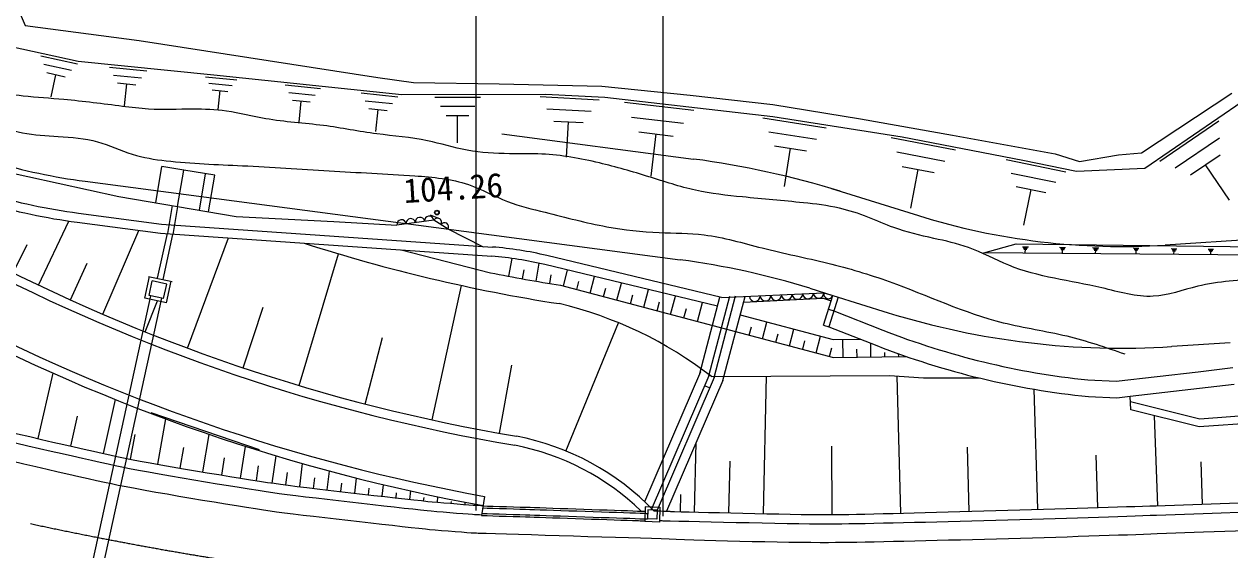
# Model space of a CAD drawing. Units: millimetres, scale not verified. Extents: x 40000 to 680000, y 20000 to 380000.
# Drawn here: x 325099 to 390356, y 290872 to 319312 of the extents above; entities that cross this region are included whole.
import ezdxf
from ezdxf.enums import TextEntityAlignment as Align

# ---------------------------------------------------------------- set-up
doc = ezdxf.new("R2010")
doc.units = ezdxf.units.MM
doc.header["$LTSCALE"] = 1000
doc.linetypes.add('CHAIN', pattern=[18.5, 12, -1.5, 3.5, -1.5])
for name, color, linetype, lineweight in [('M-BGD', 7, 'Continuous', 13), ('M-BMK', 2, 'CHAIN', 13), ('M-STR-HTXT', 7, 'Continuous', 13), ('M-STR-STRC', 7, 'Continuous', 13)]:
    doc.layers.add(name, color=color, linetype=linetype, lineweight=lineweight)
doc.styles.add('ＭＳ ゴシック', font='')
doc.styles.get('ＭＳ ゴシック').set_extended_font_data('MS Gothic')

msp = doc.modelspace()

# ---------------------------------------------------------------- linework, layer by layer
at = {"layer": 'M-BGD'}
for p, q in [((323753, 322473), (325161, 319245)), ((325161, 319245), (331328, 318420)), ((323544, 318286), (328024, 317306)), ((331328, 318420), (344251, 316420)), ((325997, 317594), (327993, 317157)), ((328024, 317306), (335373, 316578)), ((326160, 317143), (327658, 316815)), ((326324, 316687), (327319, 316469)), ((326560, 315380), (326821, 316578)), ((329722, 316983), (331738, 316788)), ((329934, 316556), (331446, 316409)), ((335373, 316578), (345535, 315508)), ((330146, 316128), (331154, 316030)), ((330527, 314899), (330650, 316079)), ((334924, 316469), (336612, 316303)), ((335101, 316115), (336366, 315988)), ((339219, 316024), (341136, 315822)), ((344251, 316420), (346170, 316153)), ((346170, 316153), (350800, 316081)), ((350800, 316081), (356359, 315963)), ((356359, 315963), (361144, 315463)), ((335279, 315755), (336120, 315672)), ((335600, 314698), (335702, 315716)), ((339420, 315616), (340857, 315465)), ((339616, 315202), (340579, 315102)), ((343349, 315589), (345326, 315381)), ((345535, 315508), (353318, 315528)), ((347321, 315364), (349790, 315367)), ((353030, 315393), (356227, 315225)), ((353318, 315528), (356527, 315357)), ((356527, 315357), (365615, 314312)), ((361144, 315463), (365621, 314969)), ((385578, 312349), (390455, 315576)), ((339976, 314002), (340100, 315152)), ((343556, 315166), (345038, 315012)), ((343758, 314743), (344751, 314639)), ((344130, 313503), (344257, 314693)), ((347632, 314873), (349485, 314872)), ((353397, 314734), (355794, 314607)), ((357593, 315085), (361342, 314651)), ((365621, 314969), (370373, 314185)), ((385745, 311518), (391025, 315124)), ((347938, 314376), (349176, 314377)), ((348561, 312896), (348559, 314379)), ((353763, 314071), (355361, 313989)), ((354461, 312110), (354562, 314030)), ((357978, 314282), (360789, 313955)), ((365079, 314241), (368514, 313703)), ((365615, 314312), (372617, 313212)), ((370373, 314185), (375336, 313310)), ((386556, 311896), (389752, 314073)), ((350948, 313384), (361325, 312015)), ((358359, 313479), (360231, 313259)), ((359038, 311091), (359297, 313372)), ((365402, 313490), (367977, 313083)), ((375336, 313310), (380899, 312293)), ((365719, 312733), (367439, 312464)), ((366256, 310537), (366579, 312601)), ((372019, 313174), (375497, 312503)), ((372617, 313212), (379148, 311952)), ((387395, 311532), (389788, 313164)), ((372323, 312396), (374929, 311891)), ((378249, 311982), (381471, 311325)), ((379148, 311952), (382046, 311361)), ((380899, 312293), (382209, 311886)), ((382209, 311886), (384320, 312248)), ((384320, 312248), (385578, 312349)), ((388229, 311163), (389825, 312249)), ((321481, 311918), (330233, 309984)), ((332224, 309647), (332558, 311619)), ((333741, 311418), (332558, 311619)), ((333407, 309446), (333741, 311418)), ((335417, 311135), (333741, 311418)), ((372622, 311613), (374360, 311280)), ((373087, 309358), (373494, 311447)), ((382046, 311361), (385745, 311518)), ((390333, 309791), (389027, 311709)), ((328403, 310811), (347400, 308305)), ((334590, 309246), (334924, 311218)), ((335083, 309163), (335417, 311135)), ((378520, 311257), (380935, 310766)), ((330233, 309984), (336576, 308910)), ((368800, 310414), (373503, 308952)), ((378790, 310533), (380399, 310202)), ((379201, 308434), (379597, 310367)), ((333111, 309496), (332857, 307993)), ((333407, 309446), (333152, 307936)), ((328035, 309092), (332531, 308499)), ((336576, 308910), (341860, 308636)), ((347276, 308711), (345274, 308441)), ((347075, 309001), (347620, 308777)), ((348042, 308223), (347276, 308711)), ((325872, 305198), (327522, 308658)), ((327970, 308596), (332481, 308001)), ((329363, 303616), (331314, 308155)), ((332531, 308499), (350440, 307254)), ((341860, 308636), (345274, 308441)), ((347400, 308305), (360605, 306562)), ((349969, 307241), (348042, 308223)), ((398436, 308100), (386853, 307359)), ((324511, 305861), (325273, 307397)), ((332324, 305561), (332857, 307993)), ((332481, 308001), (350404, 306755)), ((332617, 305497), (333152, 307936)), ((333949, 301780), (336164, 307745)), ((377042, 306941), (378788, 307423)), ((378788, 307423), (397306, 307198)), ((339982, 299760), (342113, 306887)), ((345506, 307096), (350338, 305862)), ((362839, 304518), (353395, 306791)), ((398373, 306765), (377042, 306941)), ((379128, 307267), (379449, 307262)), ((379167, 307205), (379408, 307200)), ((379206, 307137), (379367, 307137)), ((379283, 306946), (379286, 307137)), ((381143, 307242), (381464, 307237)), ((381182, 307179), (381423, 307174)), ((381222, 307112), (381382, 307112)), ((381299, 306921), (381302, 307112)), ((382928, 307223), (383259, 307218)), ((382972, 307155), (383218, 307155)), ((383012, 307087), (383172, 307087)), ((383089, 306892), (383092, 307087)), ((385144, 307195), (385435, 307193)), ((385183, 307137), (385398, 307135)), ((385216, 307079), (385362, 307078)), ((385287, 306903), (385291, 307079)), ((387184, 307171), (387480, 307164)), ((387223, 307113), (387444, 307107)), ((387257, 307050), (387407, 307049)), ((387328, 306869), (387332, 307050)), ((389185, 307145), (389466, 307142)), ((389218, 307092), (389434, 307090)), ((389252, 307034), (389397, 307033)), ((389323, 306863), (389327, 307033)), ((327610, 304390), (328515, 306388)), ((351332, 305669), (351514, 306638)), ((352809, 305405), (352975, 306375)), ((362632, 304053), (353278, 306305)), ((331628, 304485), (331884, 305657)), ((331836, 305668), (333106, 305390)), ((331866, 304638), (332037, 305419)), ((332819, 305248), (332037, 305419)), ((332800, 304228), (333057, 305400)), ((352070, 305534), (352157, 306019)), ((353549, 305282), (353624, 305744)), ((354286, 305148), (354514, 306008)), ((355736, 304764), (355972, 305657)), ((332647, 304466), (332819, 305248)), ((347182, 297901), (348769, 305176)), ((354129, 305189), (362984, 302846)), ((355011, 304956), (355127, 305394)), ((356461, 304572), (356581, 305027)), ((357186, 304380), (357431, 305305)), ((358636, 303997), (358890, 304954)), ((362839, 304518), (368389, 304782)), ((367627, 305031), (368866, 304634)), ((368389, 304782), (368866, 304634)), ((327833, 285763), (331964, 304616)), ((328419, 285636), (332550, 304488)), ((332800, 304228), (331628, 304485)), ((331645, 302669), (332312, 304335)), ((332647, 304466), (331866, 304638)), ((357911, 304189), (358036, 304659)), ((359361, 303805), (359490, 304292)), ((360086, 303613), (360348, 304603)), ((361537, 303229), (361807, 304252)), ((361668, 300410), (362759, 304537)), ((362154, 300293), (363293, 304597)), ((362438, 300195), (363606, 304608)), ((362912, 300031), (364115, 304579)), ((364035, 304274), (368350, 304480)), ((368350, 304480), (368777, 304347)), ((368366, 303026), (368866, 304634)), ((369152, 304545), (368652, 302935)), ((368866, 304634), (371870, 303700)), ((336949, 300721), (338045, 303993)), ((360811, 303421), (360945, 303924)), ((363851, 303580), (368893, 302246)), ((368633, 303886), (368920, 303797)), ((368920, 303797), (371570, 302760)), ((354421, 296220), (357272, 303157)), ((362984, 302846), (368904, 301280)), ((364338, 302488), (364457, 302938)), ((365063, 302296), (365301, 303196)), ((366513, 301913), (366751, 302813)), ((368366, 303026), (368653, 302937)), ((368652, 302935), (371243, 301923)), ((343564, 298762), (344494, 302365)), ((365788, 302104), (365907, 302554)), ((367238, 301721), (367357, 302171)), ((367963, 301529), (368201, 302429)), ((368893, 302246), (370358, 302268)), ((369431, 301288), (369416, 302254)), ((368688, 301337), (368809, 301795)), ((370181, 301299), (370174, 301725)), ((370931, 301311), (370919, 302049)), ((371680, 301323), (371677, 301543)), ((390378, 302073), (387205, 301870)), ((350833, 297177), (351490, 300855)), ((368904, 301280), (372823, 301340)), ((372430, 301334), (372428, 301479)), ((325860, 296890), (326678, 300424)), ((361699, 300501), (358680, 293479)), ((362154, 300293), (359035, 293039)), ((362438, 300195), (359356, 293028)), ((362296, 300244), (371935, 300296)), ((365112, 292832), (365274, 300260)), ((371935, 300296), (373779, 300170)), ((372541, 292855), (372352, 300268)), ((384197, 300005), (388632, 300497)), ((388632, 300497), (390524, 300735)), ((362912, 300031), (359874, 292965)), ((362197, 299633), (361921, 299752)), ((373779, 300170), (376782, 300175)), ((379954, 293065), (379760, 299560)), ((382666, 300064), (384197, 300005)), ((384952, 299186), (390591, 299837)), ((329398, 296085), (330044, 299002)), ((382704, 299162), (384231, 299103)), ((384231, 299103), (384952, 299186)), ((384998, 298443), (384952, 299186)), ((388722, 297948), (384970, 298887)), ((337831, 296276), (331976, 298287)), ((388685, 297520), (384998, 298443)), ((395420, 298425), (388722, 297948)), ((327628, 296483), (327996, 298096)), ((332329, 295507), (332764, 297954)), ((386449, 293258), (386277, 298123)), ((395440, 298001), (388685, 297520)), ((330860, 295777), (331118, 297121)), ((334778, 295086), (335118, 297118)), ((333553, 295294), (333745, 296414)), ((336811, 294753), (337086, 296469)), ((361373, 292920), (361462, 296660)), ((368827, 292779), (368807, 296490)), ((376248, 292956), (376148, 296433)), ((335794, 294918), (335947, 295855)), ((338528, 294487), (338743, 295956)), ((363242, 292875), (363310, 295667)), ((383201, 293162), (383116, 296003)), ((388881, 293344), (388801, 295627)), ((337669, 294617), (337793, 295413)), ((339271, 294385), (339359, 295065)), ((340015, 294291), (340169, 295539)), ((341504, 294112), (341625, 295137)), ((340759, 294200), (340828, 294769)), ((342249, 294025), (342302, 294485)), ((342994, 293939), (343088, 294756)), ((344484, 293770), (344555, 294397)), ((343739, 293854), (343780, 294215)), ((345230, 293686), (345260, 293957)), ((345975, 293604), (346026, 294060)), ((346721, 293521), (346741, 293710)), ((347467, 293448), (347493, 293746)), ((350024, 293767), (349849, 292731)), ((360623, 292938), (360644, 293873)), ((386364, 293255), (413786, 294222)), ((348215, 293386), (348223, 293492)), ((348962, 293328), (348972, 293453)), ((358712, 293200), (358684, 292400)), ((359511, 293172), (358712, 293200)), ((358857, 293045), (358839, 292545)), ((359356, 293028), (358857, 293045)), ((359356, 293028), (359339, 292528)), ((359512, 293177), (359484, 292373)), ((388902, 292844), (408890, 293549)), ((359484, 292373), (358684, 292400)), ((359339, 292528), (358839, 292545)), ((386382, 292755), (388902, 292844))]:
    msp.add_line(p, q, dxfattribs=at)
for radius in [125, 100]:
    msp.add_circle((347443, 309118), radius, dxfattribs=at)
for centre, radius, start, end in [((355079, 264675), 47750, 72.72743, 82.48425), ((332686, 343280), 32750, 253.55745, 262.48425), ((332254, 341065), 32250, 253.55745, 262.48425), ((332254, 341065), 32750, 253.55745, 262.48425), ((345524, 308475), 252, 7.68698, 187.68698), ((346024, 308542), 252, 7.68698, 187.68698), ((346525, 308610), 252, 7.68698, 187.68698), ((347025, 308678), 252, 7.68698, 187.68698), ((347467, 308589), 227, 327.50803, 147.50803), ((384489, 344283), 37000, 252.72743, 273.66357), ((347851, 308345), 227, 327.50803, 147.50803), ((367958, 393618), 90500, 252.17879, 261.16253), ((368065, 393650), 98000, 242.1563, 260.41095), ((349065, 288807), 17998, 76.46394, 85.73256), ((349065, 288807), 18498, 76.46394, 85.73653), ((368065, 393650), 98500, 242.1563, 260.40765), ((355079, 264675), 42250, 72.72743, 82.48425), ((368033, 394615), 90500, 258.72462, 261.16253), ((367524, 304741), 288, 182.74652, 2.74652), ((368100, 304768), 288, 182.74652, 2.74652), ((368627, 304708), 250, 162.72743, 342.72743), ((349098, 283271), 21500, 52.13236, 76.67254), ((364642, 304603), 288, 182.74652, 2.74652), ((365219, 304630), 288, 182.74652, 2.74652), ((365795, 304658), 288, 182.74652, 2.74652), ((366371, 304685), 288, 182.74652, 2.74652), ((366948, 304713), 288, 182.74652, 2.74652), ((368065, 393650), 102000, 242.1563, 259.76456), ((368065, 393650), 101500, 242.1563, 259.76138), ((384489, 344283), 42500, 252.72743, 273.66357), ((387060, 342336), 42500, 248.62573, 264.06577), ((387042, 342345), 43400, 248.65174, 264.26338), ((349098, 283271), 14000, 43.95736, 79.12312), ((349098, 283271), 13500, 45.90883, 79.09952)]:
    msp.add_arc(centre, radius, start, end, dxfattribs=at)
for points, knots in [([(404580, 318160), (404329, 317854), (404079, 317549), (403887, 317208), (403708, 316889), (403579, 316540), (403478, 316185), (403316, 315617), (403222, 315035), (403148, 314450), (403029, 313508), (402961, 312559), (402763, 311627), (402617, 310939), (402401, 310260), (402064, 309642), (401744, 309055), (401316, 308523), (400814, 308078), (400490, 307790), (400135, 307539), (399759, 307330), (399161, 306999), (398509, 306776), (397853, 306569), (396920, 306274), (395981, 306010), (395025, 305843), (394046, 305672), (393048, 305603), (392052, 305540), (390898, 305468), (389746, 305405), (388614, 305130), (387807, 304935), (387011, 304631), (386207, 304587), (385288, 304537), (384357, 304825), (383424, 305044), (381708, 305448), (379980, 305622), (378388, 306267), (377655, 306565), (376951, 306962), (376204, 307231), (375598, 307449), (374963, 307582), (374330, 307722), (373599, 307882), (372870, 308051), (372170, 308303), (371697, 308473), (371238, 308682), (370769, 308867), (370264, 309065), (369748, 309235), (369221, 309356), (368581, 309503), (367927, 309579), (367273, 309647), (366174, 309762), (365078, 309854), (363979, 309963), (363128, 310048), (362275, 310144), (361442, 310326), (360583, 310514), (359744, 310795), (358903, 311058), (358020, 311334), (357134, 311590), (356233, 311803), (355211, 312045), (354170, 312230), (353125, 312282), (352540, 312311), (351955, 312298), (351367, 312303), (350600, 312310), (349830, 312347), (349079, 312487), (348354, 312622), (347645, 312853), (346922, 313003), (346023, 313191), (345101, 313254), (344189, 313376), (343222, 313505), (342266, 313700), (341299, 313826), (340260, 313960), (339208, 314014), (338176, 314196), (337464, 314321), (336762, 314506), (336047, 314606), (335451, 314689), (334846, 314712), (334241, 314711), (333437, 314709), (332634, 314665), (331834, 314713), (331361, 314742), (330888, 314803), (330416, 314864), (329360, 315000), (328306, 315136), (327249, 315231), (326516, 315297), (325782, 315343), (325048, 315420), (324494, 315478), (323941, 315553), (323405, 315686), (322620, 315881), (321873, 316198), (321101, 316476), (320653, 316637), (320196, 316786), (319808, 317046), (319597, 317188), (319406, 317362), (319194, 317507), (318870, 317727), (318497, 317878), (318124, 317982), (317687, 318105), (317251, 318164), (316784, 318268), (316187, 318401), (315540, 318606), (315237, 319083), (315134, 319245), (315071, 319438), (315008, 319632)], [0, 0, 0, 0, 1, 1, 1, 2, 2, 2, 3, 3, 3, 4, 4, 4, 5, 5, 5, 6, 6, 6, 7, 7, 7, 8, 8, 8, 9, 9, 9, 10, 10, 10, 11, 11, 11, 12, 12, 12, 13, 13, 13, 14, 14, 14, 15, 15, 15, 16, 16, 16, 17, 17, 17, 18, 18, 18, 19, 19, 19, 20, 20, 20, 21, 21, 21, 22, 22, 22, 23, 23, 23, 24, 24, 24, 25, 25, 25, 26, 26, 26, 27, 27, 27, 28, 28, 28, 29, 29, 29, 30, 30, 30, 31, 31, 31, 32, 32, 32, 33, 33, 33, 34, 34, 34, 35, 35, 35, 36, 36, 36, 37, 37, 37, 38, 38, 38, 39, 39, 39, 40, 40, 40, 41, 41, 41, 42, 42, 42, 43, 43, 43, 44, 44, 44, 45, 45, 45, 45]), ([(310225, 316662), (311128, 316682), (312032, 316702), (312945, 316692), (313335, 316687), (313726, 316677), (314102, 316599), (314638, 316488), (315143, 316238), (315670, 316066), (316341, 315845), (317047, 315749), (317706, 315507), (318279, 315296), (318816, 314975), (319395, 314789), (319999, 314595), (320648, 314548), (321280, 314440), (321934, 314329), (322569, 314153), (323202, 313956), (323803, 313769), (324402, 313562), (325015, 313438), (325647, 313310), (326296, 313269), (326947, 313229), (327666, 313184), (328389, 313140), (329075, 312950), (329713, 312773), (330318, 312470), (330954, 312271), (331546, 312086), (332165, 311990), (332785, 311919), (334158, 311761), (335535, 311722), (336912, 311654), (338482, 311576), (340052, 311460), (341617, 311370), (343154, 311282), (344686, 311219), (346238, 311109), (347227, 311038), (348223, 310948), (349146, 310631), (349867, 310383), (350544, 309997), (351258, 309720), (351917, 309466), (352608, 309304), (353296, 309134), (354408, 308858), (355511, 308559), (356633, 308354), (357570, 308184), (358521, 308079), (359476, 308037), (360285, 308001), (361098, 308010), (361896, 307913), (362957, 307784), (363993, 307467), (365038, 307203), (366222, 306904), (367416, 306674), (368597, 306382), (369719, 306106), (370830, 305774), (371921, 305383), (373982, 304643), (375974, 303688), (378089, 303161), (379223, 302878), (380393, 302718), (381532, 302443), (382598, 302185), (383636, 301827), (384675, 301469)], [0, 0, 0, 0, 1, 1, 1, 2, 2, 2, 3, 3, 3, 4, 4, 4, 5, 5, 5, 6, 6, 6, 7, 7, 7, 8, 8, 8, 9, 9, 9, 10, 10, 10, 11, 11, 11, 12, 12, 12, 13, 13, 13, 14, 14, 14, 15, 15, 15, 16, 16, 16, 17, 17, 17, 18, 18, 18, 19, 19, 19, 20, 20, 20, 21, 21, 21, 22, 22, 22, 23, 23, 23, 24, 24, 24, 25, 25, 25, 26, 26, 26, 27, 27, 27, 27]), ([(213673, 308526), (217060, 309216), (227249, 311150), (230653, 311748), (231417, 311883), (233731, 312153), (234506, 312189), (237873, 312346), (247979, 312705), (251349, 312714), (252769, 312718), (257025, 312417), (258436, 312252), (261131, 311938), (269203, 310850), (271864, 310324), (275854, 309536), (287713, 306659), (291662, 305689), (293388, 305264), (298521, 303819), (300235, 303352), (302378, 302769), (308795, 300975), (310950, 300439), (314774, 299490), (326272, 296756), (330123, 295926), (331811, 295562), (336922, 294718), (338630, 294472), (340289, 294232), (345288, 293678), (346955, 293496), (347442, 293443), (348910, 293331), (349400, 293295), (349508, 293287), (349832, 293274), (349940, 293274)], [0, 0, 0, 0, 1, 1, 1, 2, 2, 2, 3, 3, 3, 4, 4, 4, 5, 5, 5, 6, 6, 6, 7, 7, 7, 8, 8, 8, 9, 9, 9, 10, 10, 10, 11, 11, 11, 12, 12, 12, 13, 13, 13, 13]), ([(213743, 308031), (217129, 308721), (227314, 310654), (230717, 311252), (231478, 311386), (233784, 311656), (234555, 311692), (237908, 311848), (247974, 312206), (251330, 312215), (252745, 312218), (256984, 311918), (258389, 311754), (261075, 311441), (269119, 310356), (271772, 309832), (275754, 309046), (287591, 306175), (291533, 305206), (293258, 304782), (298389, 303337), (300103, 302870), (302246, 302286), (308663, 300492), (310819, 299956), (314649, 299004), (326169, 296267), (330027, 295435), (331720, 295070), (336846, 294224), (338559, 293977), (340223, 293737), (345238, 293181), (346910, 292998), (347399, 292944), (348872, 292834), (349363, 292796), (349462, 292789), (349757, 292775), (349856, 292774)], [0, 0, 0, 0, 1, 1, 1, 2, 2, 2, 3, 3, 3, 4, 4, 4, 5, 5, 5, 6, 6, 6, 7, 7, 7, 8, 8, 8, 9, 9, 9, 10, 10, 10, 11, 11, 11, 12, 12, 12, 13, 13, 13, 13]), ([(349918, 293139), (349921, 293139), (349930, 293139), (349933, 293139), (350441, 293124), (351965, 293079), (352473, 293064)], [0, 0, 0, 0, 1, 1, 1, 2, 2, 2, 2]), ([(349936, 293249), (349937, 293249), (349941, 293249), (349942, 293249), (350449, 293234), (351970, 293189), (352477, 293174)], [0, 0, 0, 0, 1, 1, 1, 2, 2, 2, 2]), ([(352478, 293064), (353669, 293023), (357242, 292900), (358433, 292859), (358501, 292857), (358704, 292850), (358772, 292848), (358787, 292847), (358834, 292845), (358850, 292845)], [0, 0, 0, 0, 1, 1, 1, 2, 2, 2, 3, 3, 3, 3]), ([(352481, 293173), (353642, 293134), (357126, 293014), (358287, 292974), (358355, 292972), (358558, 292965), (358626, 292963), (358641, 292962), (358688, 292961), (358704, 292960)], [0, 0, 0, 0, 1, 1, 1, 2, 2, 2, 3, 3, 3, 3]), ([(360020, 292960), (360031, 292959), (360065, 292956), (360076, 292955), (360120, 292953), (360251, 292945), (360295, 292945), (362036, 292910), (367259, 292760), (369001, 292780), (372474, 292822), (382891, 293160), (386364, 293255), (386364, 293255), (386364, 293255), (386364, 293255)], [0, 0, 0, 0, 1, 1, 1, 2, 2, 2, 3, 3, 3, 4, 4, 4, 5, 5, 5, 5]), ([(349849, 292731), (349863, 292731), (349906, 292730), (349921, 292729), (350429, 292714), (351955, 292669), (352463, 292654)], [0, 0, 0, 0, 1, 1, 1, 2, 2, 2, 2]), ([(349867, 292841), (349879, 292840), (349913, 292839), (349924, 292839), (350432, 292824), (351956, 292779), (352465, 292764)], [0, 0, 0, 0, 1, 1, 1, 2, 2, 2, 2]), ([(352463, 292654), (353625, 292614), (357108, 292494), (358269, 292455), (358337, 292452), (358540, 292445), (358608, 292443), (358623, 292442), (358670, 292441), (358686, 292440)], [0, 0, 0, 0, 1, 1, 1, 2, 2, 2, 3, 3, 3, 3]), ([(352467, 292764), (353658, 292723), (357232, 292600), (358423, 292559), (358490, 292557), (358694, 292550), (358762, 292548), (358777, 292547), (358824, 292546), (358839, 292545)], [0, 0, 0, 0, 1, 1, 1, 2, 2, 2, 3, 3, 3, 3]), ([(359176, 292989), (359184, 292989), (359206, 292988), (359214, 292988), (359225, 292987), (359259, 292986), (359270, 292986), (359281, 292985), (359315, 292984), (359326, 292984), (359421, 292980), (359707, 292971), (359802, 292967), (359846, 292966), (359976, 292961), (360020, 292960)], [0, 0, 0, 0, 1, 1, 1, 2, 2, 2, 3, 3, 3, 4, 4, 4, 5, 5, 5, 5]), ([(359487, 292460), (359503, 292459), (359553, 292455), (359570, 292454), (359590, 292453), (359650, 292450), (359670, 292449), (361537, 292415), (367139, 292259), (369006, 292280), (372482, 292320), (382908, 292605), (386382, 292755)], [0, 0, 0, 0, 1, 1, 1, 2, 2, 2, 3, 3, 3, 4, 4, 4, 4])]:
    msp.add_open_spline(points, degree=3, knots=knots, dxfattribs=at)
at = {"layer": 'M-BMK'}
msp.add_open_spline([(271622, 305789), (277973, 304571), (284253, 303009), (290500, 301341), (293352, 300580), (296196, 299797), (299041, 299013), (302623, 298027), (306204, 297041), (309796, 296090), (316240, 294383), (322718, 292787), (329261, 291509), (332157, 290944), (335065, 290441), (337986, 290018), (340831, 289607), (343688, 289272), (346551, 289014), (347389, 288939), (348227, 288870), (349065, 288807), (355512, 288326), (361985, 288212), (368452, 288274)], degree=3, knots=[0, 0, 0, 0, 1, 1, 1, 2, 2, 2, 3, 3, 3, 4, 4, 4, 5, 5, 5, 6, 6, 6, 7, 7, 7, 8, 8, 8, 8], dxfattribs=at)
at = {"layer": 'M-STR-HTXT'}
for p, q in [((359680, 292691), (359680, 363587)), ((349561, 293001), (349561, 355250))]:
    msp.add_line(p, q, dxfattribs=at)
at = {"layer": 'M-STR-STRC'}
for p, q in [((388936, 291845), (408925, 292550)), ((386417, 291756), (388936, 291845))]:
    msp.add_line(p, q, dxfattribs=at)
for points, knots in [([(214155, 307070), (217484, 307754), (227499, 309669), (230846, 310261), (231601, 310394), (233888, 310661), (234654, 310697), (237980, 310852), (247965, 311206), (251295, 311215), (252698, 311219), (256902, 310921), (258295, 310759), (260963, 310448), (268952, 309370), (271587, 308850), (275555, 308065), (287350, 305204), (291278, 304239), (293001, 303815), (298125, 302372), (299837, 301906), (301982, 301322), (308407, 299526), (310565, 298990), (314407, 298035), (325965, 295288), (329836, 294454), (331537, 294087), (336692, 293236), (338415, 292987), (340090, 292745), (345138, 292186), (346820, 292002), (347312, 291948), (348794, 291837), (349288, 291799), (349363, 291793), (349589, 291784), (349664, 291784)], [0, 0, 0, 0, 1, 1, 1, 2, 2, 2, 3, 3, 3, 4, 4, 4, 5, 5, 5, 6, 6, 6, 7, 7, 7, 8, 8, 8, 9, 9, 9, 10, 10, 10, 11, 11, 11, 12, 12, 12, 13, 13, 13, 13]), ([(360002, 291469), (361803, 291374), (367214, 291261), (369018, 291280), (372499, 291318), (382939, 291604), (386417, 291756)], [0, 0, 0, 0, 1, 1, 1, 2, 2, 2, 2]), ([(316604, 291362), (319006, 290744), (326256, 289065), (328686, 288565), (330449, 288202), (335775, 287306), (337557, 287049), (339296, 286798), (344536, 286217), (346282, 286026), (346793, 285970), (348329, 285832), (348842, 285816), (352890, 285683), (365036, 285287), (369086, 285281), (372596, 285276), (383124, 285563), (386628, 285760)], [0, 0, 0, 0, 1, 1, 1, 2, 2, 2, 3, 3, 3, 4, 4, 4, 5, 5, 5, 6, 6, 6, 6])]:
    msp.add_open_spline(points, degree=3, knots=knots, dxfattribs=at)
msp.add_open_spline([(349664, 291784), (351732, 291721), (357935, 291532), (360002, 291469)], degree=3, dxfattribs=at)

# ---------------------------------------------------------------- texts
at = {"layer": 'M-BGD', "style": 'ＭＳ ゴシック'}
msp.add_text('104.26', height=1320, rotation=3.548, dxfattribs=at).set_placement((345696, 309236), align=Align.BOTTOM_LEFT)

doc.saveas('drawing.dxf')
